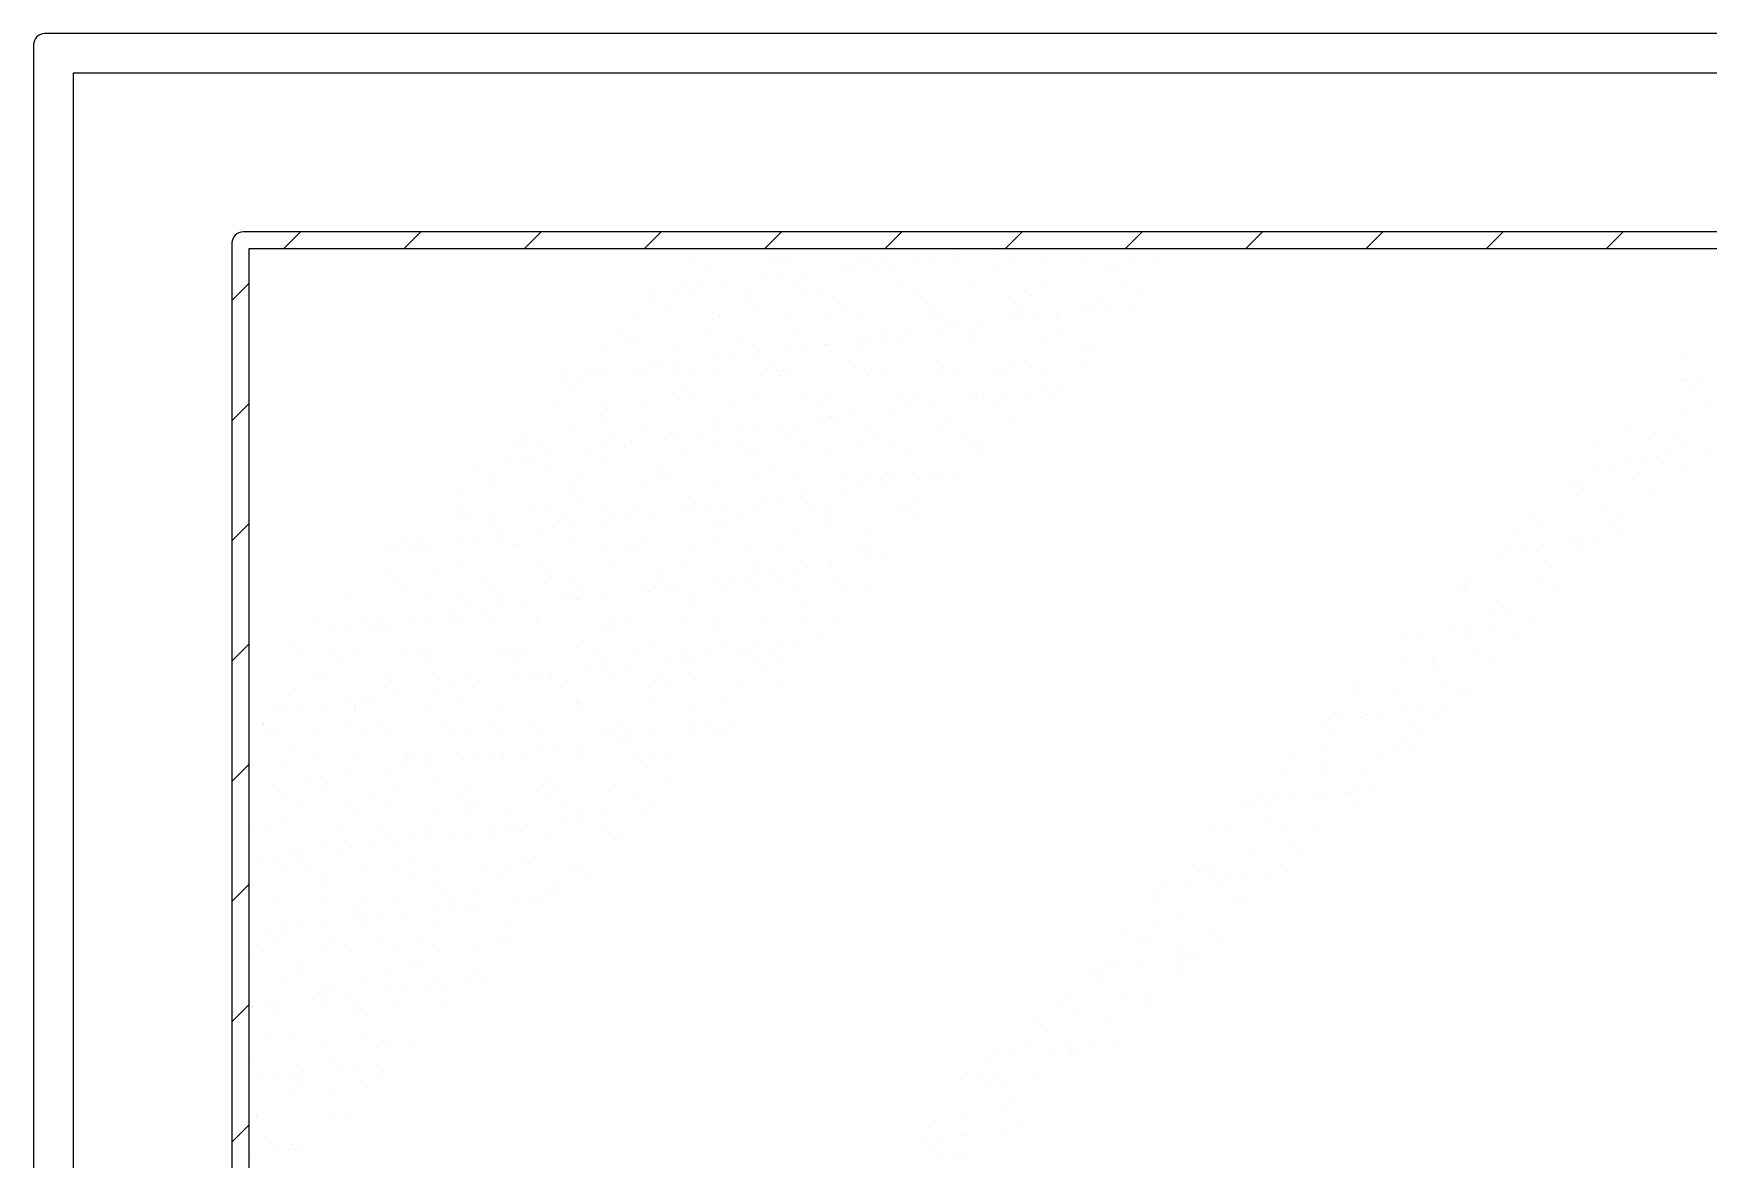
# Model space of a CAD drawing. Header units: inches. Extents: x 11.8 to 54.3, y 10.8 to 35.6.
# Drawn here: x 36.7062 to 37.0017, y 29.5936 to 29.7923 of the extents above; entities that cross this region are included whole.
import ezdxf

# ---------------------------------------------------------------- set-up
doc = ezdxf.new("R2010")
doc.units = ezdxf.units.IN
doc.header["$MEASUREMENT"] = 0
doc.layers.add('02', color=2, linetype='Continuous')

msp = doc.modelspace()

# ---------------------------------------------------------------- linework, layer by layer
at = {"layer": '02'}
for p, q in [((36.70618, 29.79034), (36.70618, 29.12034)), ((37.54018, 29.79234), (36.70818, 29.79234)), ((36.71318, 29.78534), (36.71318, 29.12534)), ((37.53518, 29.78534), (36.71318, 29.78534)), ((36.74118, 29.75534), (36.74118, 29.15534)), ((37.50518, 29.75734), (36.74318, 29.75734)), ((36.75029, 29.75434), (36.75329, 29.75734)), ((36.77151, 29.75434), (36.77451, 29.75734)), ((36.79272, 29.75434), (36.79572, 29.75734)), ((36.81393, 29.75434), (36.81693, 29.75734)), ((36.83515, 29.75434), (36.83815, 29.75734)), ((36.85636, 29.75434), (36.85936, 29.75734)), ((36.87757, 29.75434), (36.88057, 29.75734)), ((36.89879, 29.75434), (36.90179, 29.75734)), ((36.92, 29.75434), (36.923, 29.75734)), ((36.94121, 29.75434), (36.94421, 29.75734)), ((36.96243, 29.75434), (36.96543, 29.75734)), ((36.98364, 29.75434), (36.98664, 29.75734)), ((36.74418, 29.75434), (36.74418, 29.20334)), ((37.50418, 29.75434), (36.74418, 29.75434)), ((36.82165, 29.75214), (36.82165, 29.75214)), ((36.8256, 29.75161), (36.8256, 29.75161)), ((36.83609, 29.75206), (36.83609, 29.75206)), ((36.83722, 29.75216), (36.83722, 29.75216)), ((36.83911, 29.7521), (36.83911, 29.7521)), ((36.85219, 29.75226), (36.85219, 29.75226)), ((36.85279, 29.75219), (36.85279, 29.75219)), ((36.8561, 29.75188), (36.8561, 29.75188)), ((36.86204, 29.75241), (36.86204, 29.75241)), ((36.86464, 29.75276), (36.86464, 29.75276)), ((36.86498, 29.7522), (36.86498, 29.7522)), ((36.86836, 29.75222), (36.86836, 29.75222)), ((36.86871, 29.75329), (36.86871, 29.75329)), ((36.8755, 29.75419), (36.8755, 29.75419)), ((36.87849, 29.75269), (36.87849, 29.75269)), ((36.88393, 29.75225), (36.88393, 29.75225)), ((36.89158, 29.75286), (36.89158, 29.75286)), ((36.8995, 29.75228), (36.8995, 29.75228)), ((36.90437, 29.75279), (36.90437, 29.75279)), ((36.83512, 29.74887), (36.83512, 29.74887)), ((36.83773, 29.74921), (36.83773, 29.74921)), ((36.84179, 29.74975), (36.84179, 29.74975)), ((36.84858, 29.75064), (36.84858, 29.75064)), ((36.85119, 29.75099), (36.85119, 29.75099)), ((36.85525, 29.75152), (36.85525, 29.75152)), ((36.85702, 29.75104), (36.85702, 29.75104)), ((36.8764, 29.75144), (36.8764, 29.75144)), ((36.89641, 29.75127), (36.89641, 29.75127)), ((36.89733, 29.75043), (36.89733, 29.75043)), ((36.74118, 29.74522), (36.74418, 29.74822)), ((36.81487, 29.7462), (36.81487, 29.7462)), ((36.81599, 29.74579), (36.81599, 29.74579)), ((36.81957, 29.74698), (36.81957, 29.74698)), ((36.82106, 29.74767), (36.82106, 29.74767)), ((36.82167, 29.7471), (36.82167, 29.7471)), ((36.82427, 29.74744), (36.82427, 29.74744)), ((36.82833, 29.74798), (36.82833, 29.74798)), ((36.83156, 29.74582), (36.83156, 29.74582)), ((36.83266, 29.74715), (36.83266, 29.74715)), ((36.84107, 29.7475), (36.84107, 29.7475)), ((36.84199, 29.74665), (36.84199, 29.74665)), ((36.84545, 29.74709), (36.84545, 29.74709)), ((36.84713, 29.74585), (36.84713, 29.74585)), ((36.85895, 29.74758), (36.85895, 29.74758)), ((36.86137, 29.74705), (36.86137, 29.74705)), ((36.8627, 29.74588), (36.8627, 29.74588)), ((36.87204, 29.74774), (36.87204, 29.74774)), ((36.87827, 29.74591), (36.87827, 29.74591)), ((36.88138, 29.74688), (36.88138, 29.74688)), ((36.8823, 29.74604), (36.8823, 29.74604)), ((36.88483, 29.74768), (36.88483, 29.74768)), ((36.89384, 29.74594), (36.89384, 29.74594)), ((36.89834, 29.74817), (36.89834, 29.74817)), ((36.90168, 29.74644), (36.90168, 29.74644)), ((36.81809, 29.74445), (36.81809, 29.74445)), ((36.82604, 29.74311), (36.82604, 29.74311)), ((36.83367, 29.74448), (36.83367, 29.74448)), ((36.84634, 29.74267), (36.84634, 29.74267)), ((36.84924, 29.74451), (36.84924, 29.74451)), ((36.86481, 29.74454), (36.86481, 29.74454)), ((36.8788, 29.74306), (36.8788, 29.74306)), ((36.88038, 29.74456), (36.88038, 29.74456)), ((36.88678, 29.74273), (36.88678, 29.74273)), ((36.89189, 29.74322), (36.89189, 29.74322)), ((36.89357, 29.74362), (36.89357, 29.74362)), ((36.89595, 29.74459), (36.89595, 29.74459)), ((36.89617, 29.74396), (36.89617, 29.74396)), ((36.90024, 29.7445), (36.90024, 29.7445)), ((36.81313, 29.74204), (36.81313, 29.74204)), ((36.82592, 29.74198), (36.82592, 29.74198)), ((36.82696, 29.74226), (36.82696, 29.74226)), ((36.83942, 29.74246), (36.83942, 29.74246)), ((36.85251, 29.74263), (36.85251, 29.74263)), ((36.8653, 29.74257), (36.8653, 29.74257)), ((36.86635, 29.74249), (36.86635, 29.74249)), ((36.86665, 29.74008), (36.86665, 29.74008)), ((36.86727, 29.74165), (36.86727, 29.74165)), ((36.86925, 29.74042), (36.86925, 29.74042)), ((36.87332, 29.74095), (36.87332, 29.74095)), ((36.88011, 29.74185), (36.88011, 29.74185)), ((36.88271, 29.74219), (36.88271, 29.74219)), ((36.88665, 29.74205), (36.88665, 29.74205)), ((36.88797, 29.73973), (36.88797, 29.73973)), ((36.80638, 29.73686), (36.80638, 29.73686)), ((36.81011, 29.73959), (36.81011, 29.73959)), ((36.81101, 29.73872), (36.81101, 29.73872)), ((36.81193, 29.73787), (36.81193, 29.73787)), ((36.81989, 29.73735), (36.81989, 29.73735)), ((36.82569, 29.73961), (36.82569, 29.73961)), ((36.83131, 29.73828), (36.83131, 29.73828)), ((36.83297, 29.73752), (36.83297, 29.73752)), ((36.84126, 29.73964), (36.84126, 29.73964)), ((36.84234, 29.73687), (36.84234, 29.73687)), ((36.84576, 29.73746), (36.84576, 29.73746)), ((36.8464, 29.73741), (36.8464, 29.73741)), ((36.85131, 29.73811), (36.85131, 29.73811)), ((36.85224, 29.73726), (36.85224, 29.73726)), ((36.85319, 29.7383), (36.85319, 29.7383)), ((36.8558, 29.73865), (36.8558, 29.73865)), ((36.85683, 29.73967), (36.85683, 29.73967)), ((36.85927, 29.73794), (36.85927, 29.73794)), ((36.85986, 29.73918), (36.85986, 29.73918)), ((36.87162, 29.73766), (36.87162, 29.73766)), ((36.87236, 29.73811), (36.87236, 29.73811)), ((36.8724, 29.7397), (36.8724, 29.7397)), ((36.88515, 29.73805), (36.88515, 29.73805)), ((36.89162, 29.73749), (36.89162, 29.73749)), ((36.81628, 29.73389), (36.81628, 29.73389)), ((36.81948, 29.73387), (36.81948, 29.73387)), ((36.82628, 29.73476), (36.82628, 29.73476)), ((36.82888, 29.7351), (36.82888, 29.7351)), ((36.83294, 29.73564), (36.83294, 29.73564)), ((36.83973, 29.73653), (36.83973, 29.73653)), ((36.89255, 29.73665), (36.89255, 29.73665)), ((36.99727, 29.7352), (36.99727, 29.7352)), ((36.79936, 29.73122), (36.79936, 29.73122)), ((36.80035, 29.73224), (36.80035, 29.73224)), ((36.80196, 29.73156), (36.80196, 29.73156)), ((36.80445, 29.73324), (36.80445, 29.73324)), ((36.80603, 29.73209), (36.80603, 29.73209)), ((36.80656, 29.7319), (36.80656, 29.7319)), ((36.81282, 29.73299), (36.81282, 29.73299)), ((36.81344, 29.7324), (36.81344, 29.7324)), ((36.81542, 29.73333), (36.81542, 29.73333)), ((36.82002, 29.73327), (36.82002, 29.73327)), ((36.82213, 29.73193), (36.82213, 29.73193)), ((36.82623, 29.73234), (36.82623, 29.73234)), ((36.8356, 29.7333), (36.8356, 29.7333)), ((36.83628, 29.73372), (36.83628, 29.73372)), ((36.83721, 29.73287), (36.83721, 29.73287)), ((36.8377, 29.73196), (36.8377, 29.73196)), ((36.83974, 29.73283), (36.83974, 29.73283)), ((36.85117, 29.73333), (36.85117, 29.73333)), ((36.85282, 29.733), (36.85282, 29.733)), ((36.85327, 29.73199), (36.85327, 29.73199)), ((36.85659, 29.73327), (36.85659, 29.73327)), ((36.86561, 29.73293), (36.86561, 29.73293)), ((36.86674, 29.73336), (36.86674, 29.73336)), ((36.86884, 29.73201), (36.86884, 29.73201)), ((36.87659, 29.7331), (36.87659, 29.7331)), ((36.87752, 29.73226), (36.87752, 29.73226)), ((36.87912, 29.73342), (36.87912, 29.73342)), ((36.88231, 29.73339), (36.88231, 29.73339)), ((36.88442, 29.73204), (36.88442, 29.73204)), ((36.89221, 29.73359), (36.89221, 29.73359)), ((36.997, 29.73134), (36.997, 29.73134)), ((36.99752, 29.73126), (36.99752, 29.73126)), ((36.9996, 29.73169), (36.9996, 29.73169)), ((36.80125, 29.7295), (36.80125, 29.7295)), ((36.82125, 29.72933), (36.82125, 29.72933)), ((36.82218, 29.72848), (36.82218, 29.72848)), ((36.83329, 29.72788), (36.83329, 29.72788)), ((36.84156, 29.72889), (36.84156, 29.72889)), ((36.85958, 29.72831), (36.85958, 29.72831)), ((36.86156, 29.72871), (36.86156, 29.72871)), ((36.87267, 29.72847), (36.87267, 29.72847)), ((36.87386, 29.72808), (36.87386, 29.72808)), ((36.87793, 29.72861), (36.87793, 29.72861)), ((36.88187, 29.72827), (36.88187, 29.72827)), ((36.88472, 29.72951), (36.88472, 29.72951)), ((36.88546, 29.72841), (36.88546, 29.72841)), ((36.88732, 29.72985), (36.88732, 29.72985)), ((36.99844, 29.73042), (36.99844, 29.73042)), ((36.74118, 29.72401), (36.74418, 29.72701)), ((36.79858, 29.72704), (36.79858, 29.72704)), ((36.80622, 29.72494), (36.80622, 29.72494)), ((36.8067, 29.72723), (36.8067, 29.72723)), ((36.81415, 29.72707), (36.81415, 29.72707)), ((36.8202, 29.72772), (36.8202, 29.72772)), ((36.82972, 29.72709), (36.82972, 29.72709)), ((36.84529, 29.72712), (36.84529, 29.72712)), ((36.84608, 29.72782), (36.84608, 29.72782)), ((36.85101, 29.72507), (36.85101, 29.72507)), ((36.8578, 29.72596), (36.8578, 29.72596)), ((36.86041, 29.72631), (36.86041, 29.72631)), ((36.86086, 29.72715), (36.86086, 29.72715)), ((36.86248, 29.72787), (36.86248, 29.72787)), ((36.86447, 29.72684), (36.86447, 29.72684)), ((36.87126, 29.72774), (36.87126, 29.72774)), ((36.87644, 29.72718), (36.87644, 29.72718)), ((36.99758, 29.72556), (36.99758, 29.72556)), ((37.001, 29.72741), (37.001, 29.72741)), ((36.80067, 29.7226), (36.80067, 29.7226)), ((36.80714, 29.7241), (36.80714, 29.7241)), ((36.81376, 29.72277), (36.81376, 29.72277)), ((36.82653, 29.7245), (36.82653, 29.7245)), ((36.82655, 29.72271), (36.82655, 29.72271)), ((36.83089, 29.72242), (36.83089, 29.72242)), ((36.83349, 29.72276), (36.83349, 29.72276)), ((36.83755, 29.7233), (36.83755, 29.7233)), ((36.84005, 29.72319), (36.84005, 29.72319)), ((36.84434, 29.72419), (36.84434, 29.72419)), ((36.84653, 29.72433), (36.84653, 29.72433)), ((36.84695, 29.72454), (36.84695, 29.72454)), ((36.84745, 29.72348), (36.84745, 29.72348)), ((36.85314, 29.72336), (36.85314, 29.72336)), ((36.86593, 29.7233), (36.86593, 29.7233)), ((36.86683, 29.72388), (36.86683, 29.72388)), ((36.87943, 29.72379), (36.87943, 29.72379)), ((36.98776, 29.72204), (36.98776, 29.72204)), ((36.79119, 29.72055), (36.79119, 29.72055)), ((36.79211, 29.71971), (36.79211, 29.71971)), ((36.79292, 29.7207), (36.79292, 29.7207)), ((36.79503, 29.71935), (36.79503, 29.71935)), ((36.80657, 29.71922), (36.80657, 29.71922)), ((36.80849, 29.72072), (36.80849, 29.72072)), ((36.8106, 29.71938), (36.8106, 29.71938)), ((36.81064, 29.71975), (36.81064, 29.71975)), ((36.81149, 29.72011), (36.81149, 29.72011)), ((36.81743, 29.72065), (36.81743, 29.72065)), ((36.82003, 29.72099), (36.82003, 29.72099)), ((36.82406, 29.72075), (36.82406, 29.72075)), ((36.82409, 29.72153), (36.82409, 29.72153)), ((36.82617, 29.71941), (36.82617, 29.71941)), ((36.8315, 29.71994), (36.8315, 29.71994)), ((36.83242, 29.71909), (36.83242, 29.71909)), ((36.83963, 29.72078), (36.83963, 29.72078)), ((36.84174, 29.71944), (36.84174, 29.71944)), ((36.8518, 29.7195), (36.8518, 29.7195)), ((36.8552, 29.72081), (36.8552, 29.72081)), ((36.85731, 29.71947), (36.85731, 29.71947)), ((36.87077, 29.72084), (36.87077, 29.72084)), ((36.87181, 29.71932), (36.87181, 29.71932)), ((36.87288, 29.71949), (36.87288, 29.71949)), ((36.98188, 29.71969), (36.98188, 29.71969)), ((36.99114, 29.72062), (36.99114, 29.72062)), ((36.99534, 29.72106), (36.99534, 29.72106)), ((36.99745, 29.71972), (36.99745, 29.71972)), ((36.78372, 29.71621), (36.78372, 29.71621)), ((36.79051, 29.71711), (36.79051, 29.71711)), ((36.79311, 29.71745), (36.79311, 29.71745)), ((36.79422, 29.71766), (36.79422, 29.71766)), ((36.79718, 29.71798), (36.79718, 29.71798)), ((36.80397, 29.71888), (36.80397, 29.71888)), ((36.80701, 29.7176), (36.80701, 29.7176)), ((36.82052, 29.71808), (36.82052, 29.71808)), ((36.8336, 29.71825), (36.8336, 29.71825)), ((36.84639, 29.71819), (36.84639, 29.71819)), ((36.8599, 29.71867), (36.8599, 29.71867)), ((36.87273, 29.71848), (36.87273, 29.71848)), ((36.87299, 29.71884), (36.87299, 29.71884)), ((36.98136, 29.71634), (36.98136, 29.71634)), ((36.98815, 29.71723), (36.98815, 29.71723)), ((36.99076, 29.71758), (36.99076, 29.71758)), ((36.99274, 29.71748), (36.99274, 29.71748)), ((36.99366, 29.71664), (36.99366, 29.71664)), ((36.99482, 29.71811), (36.99482, 29.71811)), ((37.00161, 29.71901), (37.00161, 29.71901)), ((36.78705, 29.71449), (36.78705, 29.71449)), ((36.79646, 29.71572), (36.79646, 29.71572)), ((36.80262, 29.71452), (36.80262, 29.71452)), ((36.81407, 29.71314), (36.81407, 29.71314)), ((36.81647, 29.71555), (36.81647, 29.71555)), ((36.81739, 29.71471), (36.81739, 29.71471)), ((36.81819, 29.71455), (36.81819, 29.71455)), ((36.83376, 29.71457), (36.83376, 29.71457)), ((36.83677, 29.71511), (36.83677, 29.71511)), ((36.84037, 29.71356), (36.84037, 29.71356)), ((36.84933, 29.7146), (36.84933, 29.7146)), ((36.85345, 29.71373), (36.85345, 29.71373)), ((36.85678, 29.71494), (36.85678, 29.71494)), ((36.8577, 29.71409), (36.8577, 29.71409)), ((36.86241, 29.71363), (36.86241, 29.71363)), ((36.8649, 29.71463), (36.8649, 29.71463)), ((36.86502, 29.71397), (36.86502, 29.71397)), ((36.86624, 29.71367), (36.86624, 29.71367)), ((36.86908, 29.7145), (36.86908, 29.7145)), ((36.98439, 29.71544), (36.98439, 29.71544)), ((36.98947, 29.71486), (36.98947, 29.71486)), ((36.9979, 29.71593), (36.9979, 29.71593)), ((36.78143, 29.71133), (36.78143, 29.71133)), ((36.78748, 29.71248), (36.78748, 29.71248)), ((36.80098, 29.71297), (36.80098, 29.71297)), ((36.80144, 29.71116), (36.80144, 29.71116)), ((36.80236, 29.71032), (36.80236, 29.71032)), ((36.82174, 29.71072), (36.82174, 29.71072)), ((36.82686, 29.71307), (36.82686, 29.71307)), ((36.8381, 29.71042), (36.8381, 29.71042)), ((36.84175, 29.71055), (36.84175, 29.71055)), ((36.84216, 29.71096), (36.84216, 29.71096)), ((36.84895, 29.71185), (36.84895, 29.71185)), ((36.85156, 29.7122), (36.85156, 29.7122)), ((36.85562, 29.71273), (36.85562, 29.71273)), ((36.97771, 29.71309), (36.97771, 29.71309)), ((36.97836, 29.71082), (36.97836, 29.71082)), ((36.97863, 29.71225), (36.97863, 29.71225)), ((36.99145, 29.71098), (36.99145, 29.71098)), ((36.78139, 29.70815), (36.78139, 29.70815)), ((36.78145, 29.70786), (36.78145, 29.70786)), ((36.79454, 29.70802), (36.79454, 29.70802)), ((36.79696, 29.70818), (36.79696, 29.70818)), ((36.80733, 29.70796), (36.80733, 29.70796)), ((36.81253, 29.7082), (36.81253, 29.7082)), ((36.81525, 29.70742), (36.81525, 29.70742)), ((36.82083, 29.70845), (36.82083, 29.70845)), ((36.82204, 29.70831), (36.82204, 29.70831)), ((36.82464, 29.70865), (36.82464, 29.70865)), ((36.8281, 29.70823), (36.8281, 29.70823)), ((36.8287, 29.70919), (36.8287, 29.70919)), ((36.83392, 29.70861), (36.83392, 29.70861)), ((36.8355, 29.71008), (36.8355, 29.71008)), ((36.84267, 29.7097), (36.84267, 29.7097)), ((36.84367, 29.70826), (36.84367, 29.70826)), ((36.84671, 29.70855), (36.84671, 29.70855)), ((36.85924, 29.70829), (36.85924, 29.70829)), ((36.86021, 29.70904), (36.86021, 29.70904)), ((36.86205, 29.71011), (36.86205, 29.71011)), ((36.98298, 29.70826), (36.98298, 29.70826)), ((36.98381, 29.70851), (36.98381, 29.70851)), ((36.74118, 29.70279), (36.74418, 29.70579)), ((36.7835, 29.7068), (36.7835, 29.7068)), ((36.78641, 29.70677), (36.78641, 29.70677)), ((36.78733, 29.70593), (36.78733, 29.70593)), ((36.79512, 29.70477), (36.79512, 29.70477)), ((36.79772, 29.70511), (36.79772, 29.70511)), ((36.79907, 29.70683), (36.79907, 29.70683)), ((36.80179, 29.70564), (36.80179, 29.70564)), ((36.80671, 29.70633), (36.80671, 29.70633)), ((36.80858, 29.70654), (36.80858, 29.70654)), ((36.81118, 29.70688), (36.81118, 29.70688)), ((36.81464, 29.70686), (36.81464, 29.70686)), ((36.82672, 29.70616), (36.82672, 29.70616)), ((36.82764, 29.70531), (36.82764, 29.70531)), ((36.83021, 29.70689), (36.83021, 29.70689)), ((36.84578, 29.70692), (36.84578, 29.70692)), ((36.84702, 29.70572), (36.84702, 29.70572)), ((36.86135, 29.70695), (36.86135, 29.70695)), ((36.97035, 29.70714), (36.97035, 29.70714)), ((36.97192, 29.70587), (36.97192, 29.70587)), ((36.98471, 29.70581), (36.98471, 29.70581)), ((36.98592, 29.70717), (36.98592, 29.70717)), ((36.7708, 29.70157), (36.7708, 29.70157)), ((36.77138, 29.70238), (36.77138, 29.70238)), ((36.7723, 29.70154), (36.7723, 29.70154)), ((36.77487, 29.7021), (36.77487, 29.7021)), ((36.775, 29.70291), (36.775, 29.70291)), ((36.77552, 29.70194), (36.77552, 29.70194)), ((36.78166, 29.70299), (36.78166, 29.70299)), ((36.78426, 29.70334), (36.78426, 29.70334)), ((36.78779, 29.70285), (36.78779, 29.70285)), ((36.78833, 29.70387), (36.78833, 29.70387)), ((36.79109, 29.70197), (36.79109, 29.70197)), ((36.79168, 29.70194), (36.79168, 29.70194)), ((36.8013, 29.70333), (36.8013, 29.70333)), ((36.80666, 29.702), (36.80666, 29.702)), ((36.81169, 29.70177), (36.81169, 29.70177)), ((36.81439, 29.7035), (36.81439, 29.7035)), ((36.82223, 29.70202), (36.82223, 29.70202)), ((36.82718, 29.70344), (36.82718, 29.70344)), ((36.83199, 29.70133), (36.83199, 29.70133)), ((36.8378, 29.70205), (36.8378, 29.70205)), ((36.84068, 29.70393), (36.84068, 29.70393)), ((36.85337, 29.70208), (36.85337, 29.70208)), ((36.85377, 29.70409), (36.85377, 29.70409)), ((36.96585, 29.70135), (36.96585, 29.70135)), ((36.96795, 29.70387), (36.96795, 29.70387)), ((36.96845, 29.70169), (36.96845, 29.70169)), ((36.97251, 29.70223), (36.97251, 29.70223)), ((36.97794, 29.70231), (36.97794, 29.70231)), ((36.9793, 29.70312), (36.9793, 29.70312)), ((36.98191, 29.70347), (36.98191, 29.70347)), ((36.98597, 29.704), (36.98597, 29.704)), ((36.7682, 29.70122), (36.7682, 29.70122)), ((36.79485, 29.69839), (36.79485, 29.69839)), ((36.81261, 29.70093), (36.81261, 29.70093)), ((36.82115, 29.69881), (36.82115, 29.69881)), ((36.83423, 29.69898), (36.83423, 29.69898)), ((36.84677, 29.69862), (36.84677, 29.69862)), ((36.84702, 29.69892), (36.84702, 29.69892)), ((36.852, 29.70116), (36.852, 29.70116)), ((36.85292, 29.70031), (36.85292, 29.70031)), ((36.85356, 29.69952), (36.85356, 29.69952)), ((36.85617, 29.69986), (36.85617, 29.69986)), ((36.96517, 29.7007), (36.96517, 29.7007)), ((36.97293, 29.69931), (36.97293, 29.69931)), ((36.97385, 29.69847), (36.97385, 29.69847)), ((36.97868, 29.70118), (36.97868, 29.70118)), ((36.76826, 29.69773), (36.76826, 29.69773)), ((36.76986, 29.6956), (36.76986, 29.6956)), ((36.77665, 29.69755), (36.77665, 29.69755)), ((36.78176, 29.69822), (36.78176, 29.69822)), ((36.78543, 29.69563), (36.78543, 29.69563)), ((36.79666, 29.69738), (36.79666, 29.69738)), ((36.79758, 29.69654), (36.79758, 29.69654)), ((36.801, 29.69565), (36.801, 29.69565)), ((36.80764, 29.69833), (36.80764, 29.69833)), ((36.81657, 29.69568), (36.81657, 29.69568)), ((36.81696, 29.69694), (36.81696, 29.69694)), ((36.82665, 29.69597), (36.82665, 29.69597)), ((36.82925, 29.69631), (36.82925, 29.69631)), ((36.83214, 29.69571), (36.83214, 29.69571)), ((36.83331, 29.69685), (36.83331, 29.69685)), ((36.83697, 29.69677), (36.83697, 29.69677)), ((36.83789, 29.69592), (36.83789, 29.69592)), ((36.84011, 29.69774), (36.84011, 29.69774)), ((36.84271, 29.69809), (36.84271, 29.69809)), ((36.84771, 29.69574), (36.84771, 29.69574)), ((36.95914, 29.69607), (36.95914, 29.69607)), ((36.97223, 29.69624), (36.97223, 29.69624)), ((36.97228, 29.69597), (36.97228, 29.69597)), ((36.76162, 29.69317), (36.76162, 29.69317)), ((36.76223, 29.69311), (36.76223, 29.69311)), ((36.77196, 29.69426), (36.77196, 29.69426)), ((36.77532, 29.69328), (36.77532, 29.69328)), ((36.78163, 29.69299), (36.78163, 29.69299)), ((36.78754, 29.69428), (36.78754, 29.69428)), ((36.78811, 29.69321), (36.78811, 29.69321)), ((36.79973, 29.69243), (36.79973, 29.69243)), ((36.80161, 29.6937), (36.80161, 29.6937)), ((36.80193, 29.69255), (36.80193, 29.69255)), ((36.80233, 29.69277), (36.80233, 29.69277)), ((36.80311, 29.69431), (36.80311, 29.69431)), ((36.8064, 29.69331), (36.8064, 29.69331)), ((36.81319, 29.6942), (36.81319, 29.6942)), ((36.8147, 29.69387), (36.8147, 29.69387)), ((36.81579, 29.69454), (36.81579, 29.69454)), ((36.81868, 29.69434), (36.81868, 29.69434)), ((36.81986, 29.69508), (36.81986, 29.69508)), ((36.82749, 29.69381), (36.82749, 29.69381)), ((36.83425, 29.69437), (36.83425, 29.69437)), ((36.841, 29.69429), (36.841, 29.69429)), ((36.84982, 29.6944), (36.84982, 29.6944)), ((36.85408, 29.69446), (36.85408, 29.69446)), ((36.9579, 29.69493), (36.9579, 29.69493)), ((36.95881, 29.69459), (36.95881, 29.69459)), ((36.95882, 29.69408), (36.95882, 29.69408)), ((36.97438, 29.69462), (36.97438, 29.69462)), ((36.77948, 29.68976), (36.77948, 29.68976)), ((36.78255, 29.69215), (36.78255, 29.69215)), ((36.78627, 29.69066), (36.78627, 29.69066)), ((36.78887, 29.691), (36.78887, 29.691)), ((36.79294, 29.69153), (36.79294, 29.69153)), ((36.8107, 29.68948), (36.8107, 29.68948)), ((36.82194, 29.69238), (36.82194, 29.69238)), ((36.82286, 29.69154), (36.82286, 29.69154)), ((36.82627, 29.6895), (36.82627, 29.6895)), ((36.84184, 29.68953), (36.84184, 29.68953)), ((36.84224, 29.69194), (36.84224, 29.69194)), ((36.96317, 29.6901), (36.96317, 29.6901)), ((36.96549, 29.69106), (36.96549, 29.69106)), ((36.9664, 29.68976), (36.9664, 29.68976)), ((36.75578, 29.68816), (36.75578, 29.68816)), ((36.75935, 29.68711), (36.75935, 29.68711)), ((36.76195, 29.68745), (36.76195, 29.68745)), ((36.76398, 29.68939), (36.76398, 29.68939)), ((36.76602, 29.68799), (36.76602, 29.68799)), ((36.7666, 29.68861), (36.7666, 29.68861)), ((36.76752, 29.68776), (36.76752, 29.68776)), ((36.76857, 29.6881), (36.76857, 29.6881)), ((36.77281, 29.68888), (36.77281, 29.68888)), ((36.77541, 29.68923), (36.77541, 29.68923)), ((36.77955, 29.68942), (36.77955, 29.68942)), ((36.78208, 29.68859), (36.78208, 29.68859)), ((36.7869, 29.68816), (36.7869, 29.68816)), ((36.79513, 29.68945), (36.79513, 29.68945)), ((36.79517, 29.68875), (36.79517, 29.68875)), ((36.80691, 29.68799), (36.80691, 29.68799)), ((36.80783, 29.68715), (36.80783, 29.68715)), ((36.80796, 29.68869), (36.80796, 29.68869)), ((36.82146, 29.68918), (36.82146, 29.68918)), ((36.82721, 29.68755), (36.82721, 29.68755)), ((36.83455, 29.68935), (36.83455, 29.68935)), ((36.84734, 29.68928), (36.84734, 29.68928)), ((36.957, 29.68724), (36.957, 29.68724)), ((36.9596, 29.68758), (36.9596, 29.68758)), ((36.96366, 29.68812), (36.96366, 29.68812)), ((36.97046, 29.68901), (36.97046, 29.68901)), ((36.74118, 29.68158), (36.74418, 29.68458)), ((36.75157, 29.68422), (36.75157, 29.68422)), ((36.77187, 29.68377), (36.77187, 29.68377)), ((36.77563, 29.68364), (36.77563, 29.68364)), ((36.78842, 29.68358), (36.78842, 29.68358)), ((36.79188, 29.6836), (36.79188, 29.6836)), ((36.80193, 29.68407), (36.80193, 29.68407)), ((36.81502, 29.68423), (36.81502, 29.68423)), ((36.82781, 29.68417), (36.82781, 29.68417)), ((36.83126, 29.68363), (36.83126, 29.68363)), ((36.83386, 29.68398), (36.83386, 29.68398)), ((36.83792, 29.68451), (36.83792, 29.68451)), ((36.84131, 29.68466), (36.84131, 29.68466)), ((36.84472, 29.6854), (36.84472, 29.6854)), ((36.94814, 29.68571), (36.94814, 29.68571)), ((36.9502, 29.68635), (36.9502, 29.68635)), ((36.95946, 29.68643), (36.95946, 29.68643)), ((36.96814, 29.68554), (36.96814, 29.68554)), ((36.75249, 29.68337), (36.75249, 29.68337)), ((36.75832, 29.68305), (36.75832, 29.68305)), ((36.76043, 29.68171), (36.76043, 29.68171)), ((36.76254, 29.68347), (36.76254, 29.68347)), ((36.77389, 29.68308), (36.77389, 29.68308)), ((36.776, 29.68173), (36.776, 29.68173)), ((36.78946, 29.68311), (36.78946, 29.68311)), ((36.79157, 29.68176), (36.79157, 29.68176)), ((36.7928, 29.68276), (36.7928, 29.68276)), ((36.80504, 29.68313), (36.80504, 29.68313)), ((36.80714, 29.68179), (36.80714, 29.68179)), ((36.81101, 29.68097), (36.81101, 29.68097)), ((36.81218, 29.68316), (36.81218, 29.68316)), ((36.8178, 29.68186), (36.8178, 29.68186)), ((36.8204, 29.6822), (36.8204, 29.6822)), ((36.82061, 29.68316), (36.82061, 29.68316)), ((36.82271, 29.68182), (36.82271, 29.68182)), ((36.82447, 29.68274), (36.82447, 29.68274)), ((36.83218, 29.68299), (36.83218, 29.68299)), ((36.83311, 29.68214), (36.83311, 29.68214)), ((36.83618, 29.68319), (36.83618, 29.68319)), ((36.83829, 29.68185), (36.83829, 29.68185)), ((36.94728, 29.68205), (36.94728, 29.68205)), ((36.95301, 29.68149), (36.95301, 29.68149)), ((36.95311, 29.68115), (36.95311, 29.68115)), ((36.96074, 29.68342), (36.96074, 29.68342)), ((36.96285, 29.68207), (36.96285, 29.68207)), ((36.7561, 29.67853), (36.7561, 29.67853)), ((36.75684, 29.67939), (36.75684, 29.67939)), ((36.76889, 29.67847), (36.76889, 29.67847)), ((36.77684, 29.67921), (36.77684, 29.67921)), ((36.77777, 29.67837), (36.77777, 29.67837)), ((36.78239, 29.67895), (36.78239, 29.67895)), ((36.79088, 29.67832), (36.79088, 29.67832)), ((36.79348, 29.67866), (36.79348, 29.67866)), ((36.79548, 29.67912), (36.79548, 29.67912)), ((36.79715, 29.67877), (36.79715, 29.67877)), ((36.79755, 29.67919), (36.79755, 29.67919)), ((36.80434, 29.68009), (36.80434, 29.68009)), ((36.80694, 29.68043), (36.80694, 29.68043)), ((36.80827, 29.67906), (36.80827, 29.67906)), ((36.81715, 29.6786), (36.81715, 29.6786)), ((36.81808, 29.67776), (36.81808, 29.67776)), ((36.82178, 29.67955), (36.82178, 29.67955)), ((36.83486, 29.67971), (36.83486, 29.67971)), ((36.83746, 29.67816), (36.83746, 29.67816)), ((36.95403, 29.6803), (36.95403, 29.6803)), ((36.75245, 29.67684), (36.75245, 29.67684)), ((36.76181, 29.67483), (36.76181, 29.67483)), ((36.76396, 29.67477), (36.76396, 29.67477)), ((36.76656, 29.67512), (36.76656, 29.67512)), ((36.76802, 29.67687), (36.76802, 29.67687)), ((36.77063, 29.67565), (36.77063, 29.67565)), ((36.77742, 29.67655), (36.77742, 29.67655)), ((36.78002, 29.67689), (36.78002, 29.67689)), ((36.78359, 29.6769), (36.78359, 29.6769)), ((36.78409, 29.67742), (36.78409, 29.67742)), ((36.79916, 29.67693), (36.79916, 29.67693)), ((36.81473, 29.67696), (36.81473, 29.67696)), ((36.83031, 29.67698), (36.83031, 29.67698)), ((36.939, 29.67591), (36.939, 29.67591)), ((36.9393, 29.67718), (36.9393, 29.67718)), ((36.94627, 29.67631), (36.94627, 29.67631)), ((36.95487, 29.67721), (36.95487, 29.67721)), ((36.95838, 29.67632), (36.95838, 29.67632)), ((36.95977, 29.6768), (36.95977, 29.6768)), ((36.74936, 29.67335), (36.74936, 29.67335)), ((36.7505, 29.673), (36.7505, 29.673)), ((36.75311, 29.67334), (36.75311, 29.67334)), ((36.75717, 29.67388), (36.75717, 29.67388)), ((36.76274, 29.67398), (36.76274, 29.67398)), ((36.76286, 29.67384), (36.76286, 29.67384)), ((36.77595, 29.67401), (36.77595, 29.67401)), ((36.78212, 29.67438), (36.78212, 29.67438)), ((36.78874, 29.67395), (36.78874, 29.67395)), ((36.80212, 29.67421), (36.80212, 29.67421)), ((36.80224, 29.67443), (36.80224, 29.67443)), ((36.80305, 29.67337), (36.80305, 29.67337)), ((36.81533, 29.6746), (36.81533, 29.6746)), ((36.82243, 29.67377), (36.82243, 29.67377)), ((36.82812, 29.67454), (36.82812, 29.67454)), ((36.94136, 29.67224), (36.94136, 29.67224)), ((36.94335, 29.67193), (36.94335, 29.67193)), ((36.94815, 29.67313), (36.94815, 29.67313)), ((36.95075, 29.67347), (36.95075, 29.67347)), ((36.95333, 29.67185), (36.95333, 29.67185)), ((36.95481, 29.67401), (36.95481, 29.67401)), ((36.74678, 29.67044), (36.74678, 29.67044)), ((36.74679, 29.6705), (36.74679, 29.6705)), ((36.74771, 29.66959), (36.74771, 29.66959)), ((36.7489, 29.66916), (36.7489, 29.66916)), ((36.75641, 29.66889), (36.75641, 29.66889)), ((36.76236, 29.67053), (36.76236, 29.67053)), ((36.76447, 29.66919), (36.76447, 29.66919)), ((36.76709, 29.67), (36.76709, 29.67)), ((36.7692, 29.66883), (36.7692, 29.66883)), ((36.77793, 29.67056), (36.77793, 29.67056)), ((36.78004, 29.66921), (36.78004, 29.66921)), ((36.78271, 29.66932), (36.78271, 29.66932)), ((36.78709, 29.66982), (36.78709, 29.66982)), ((36.78801, 29.66898), (36.78801, 29.66898)), ((36.7935, 29.67059), (36.7935, 29.67059)), ((36.79561, 29.66924), (36.79561, 29.66924)), ((36.7958, 29.66949), (36.7958, 29.66949)), ((36.8074, 29.66938), (36.8074, 29.66938)), ((36.80859, 29.66942), (36.80859, 29.66942)), ((36.80907, 29.67061), (36.80907, 29.67061)), ((36.81118, 29.66927), (36.81118, 29.66927)), ((36.82209, 29.66991), (36.82209, 29.66991)), ((36.82241, 29.66952), (36.82241, 29.66952)), ((36.82464, 29.67064), (36.82464, 29.67064)), ((36.82501, 29.66986), (36.82501, 29.66986)), ((36.82675, 29.6693), (36.82675, 29.6693)), ((36.8274, 29.66921), (36.8274, 29.66921)), ((36.82908, 29.6704), (36.82908, 29.6704)), ((36.93364, 29.67084), (36.93364, 29.67084)), ((36.93469, 29.67136), (36.93469, 29.67136)), ((36.93575, 29.6695), (36.93575, 29.6695)), ((36.93729, 29.6717), (36.93729, 29.6717)), ((36.94024, 29.67169), (36.94024, 29.67169)), ((36.94921, 29.67087), (36.94921, 29.67087)), ((36.95132, 29.66953), (36.95132, 29.66953)), ((36.79549, 29.66598), (36.79549, 29.66598)), ((36.79809, 29.66632), (36.79809, 29.66632)), ((36.80216, 29.66686), (36.80216, 29.66686)), ((36.80895, 29.66775), (36.80895, 29.66775)), ((36.81155, 29.66809), (36.81155, 29.66809)), ((36.81562, 29.66863), (36.81562, 29.66863)), ((36.93379, 29.66674), (36.93379, 29.66674)), ((36.94658, 29.66668), (36.94658, 29.66668)), ((36.94833, 29.66737), (36.94833, 29.66737)), ((36.94925, 29.66652), (36.94925, 29.66652)), ((36.74118, 29.66037), (36.74418, 29.66337)), ((36.74967, 29.66372), (36.74967, 29.66372)), ((36.75206, 29.66561), (36.75206, 29.66561)), ((36.75649, 29.66432), (36.75649, 29.66432)), ((36.76317, 29.66421), (36.76317, 29.66421)), ((36.77206, 29.66544), (36.77206, 29.66544)), ((36.77206, 29.66435), (36.77206, 29.66435)), ((36.77298, 29.66459), (36.77298, 29.66459)), ((36.77524, 29.66331), (36.77524, 29.66331)), ((36.77626, 29.66437), (36.77626, 29.66437)), ((36.78203, 29.66421), (36.78203, 29.66421)), ((36.78463, 29.66455), (36.78463, 29.66455)), ((36.78763, 29.66438), (36.78763, 29.66438)), ((36.7887, 29.66508), (36.7887, 29.66508)), ((36.78905, 29.66431), (36.78905, 29.66431)), ((36.79236, 29.66499), (36.79236, 29.66499)), ((36.80256, 29.6648), (36.80256, 29.6648)), ((36.8032, 29.66441), (36.8032, 29.66441)), ((36.81237, 29.66482), (36.81237, 29.66482)), ((36.81329, 29.66398), (36.81329, 29.66398)), ((36.81565, 29.66496), (36.81565, 29.66496)), ((36.81877, 29.66443), (36.81877, 29.66443)), ((36.92777, 29.66463), (36.92777, 29.66463)), ((36.9333, 29.66298), (36.9333, 29.66298)), ((36.94334, 29.66466), (36.94334, 29.66466)), ((36.75511, 29.66066), (36.75511, 29.66066)), ((36.75703, 29.66105), (36.75703, 29.66105)), ((36.75772, 29.66101), (36.75772, 29.66101)), ((36.75795, 29.6602), (36.75795, 29.6602)), ((36.76178, 29.66154), (36.76178, 29.66154)), ((36.76857, 29.66243), (36.76857, 29.66243)), ((36.77117, 29.66278), (36.77117, 29.66278)), ((36.77733, 29.66061), (36.77733, 29.66061)), ((36.79734, 29.66043), (36.79734, 29.66043)), ((36.81764, 29.65999), (36.81764, 29.65999)), ((36.92705, 29.66157), (36.92705, 29.66157)), ((36.93422, 29.66214), (36.93422, 29.66214)), ((36.94055, 29.66205), (36.94055, 29.66205)), ((36.74426, 29.65923), (36.74426, 29.65923)), ((36.74832, 29.65977), (36.74832, 29.65977)), ((36.75083, 29.65798), (36.75083, 29.65798)), ((36.75673, 29.65926), (36.75673, 29.65926)), ((36.7664, 29.65801), (36.7664, 29.65801)), ((36.76952, 29.6592), (36.76952, 29.6592)), ((36.78197, 29.65804), (36.78197, 29.65804)), ((36.78302, 29.65968), (36.78302, 29.65968)), ((36.79611, 29.65985), (36.79611, 29.65985)), ((36.79754, 29.65807), (36.79754, 29.65807)), ((36.79826, 29.65959), (36.79826, 29.65959)), ((36.8089, 29.65979), (36.8089, 29.65979)), ((36.81311, 29.65809), (36.81311, 29.65809)), ((36.92211, 29.65829), (36.92211, 29.65829)), ((36.92584, 29.65725), (36.92584, 29.65725)), ((36.92844, 29.65759), (36.92844, 29.65759)), ((36.93251, 29.65813), (36.93251, 29.65813)), ((36.93411, 29.65711), (36.93411, 29.65711)), ((36.93768, 29.65832), (36.93768, 29.65832)), ((36.93857, 29.65815), (36.93857, 29.65815)), ((36.9393, 29.65902), (36.9393, 29.65902)), ((36.93979, 29.65698), (36.93979, 29.65698)), ((36.9419, 29.65936), (36.9419, 29.65936)), ((36.74998, 29.65409), (36.74998, 29.65409)), ((36.75294, 29.65664), (36.75294, 29.65664)), ((36.7623, 29.65622), (36.7623, 29.65622)), ((36.76349, 29.65457), (36.76349, 29.65457)), ((36.76851, 29.65667), (36.76851, 29.65667)), ((36.77658, 29.65474), (36.77658, 29.65474)), ((36.78231, 29.65604), (36.78231, 29.65604)), ((36.78323, 29.6552), (36.78323, 29.6552)), ((36.78408, 29.65669), (36.78408, 29.65669)), ((36.78937, 29.65468), (36.78937, 29.65468)), ((36.79965, 29.65672), (36.79965, 29.65672)), ((36.80261, 29.6556), (36.80261, 29.6556)), ((36.80287, 29.65516), (36.80287, 29.65516)), ((36.80677, 29.65452), (36.80677, 29.65452)), ((36.81356, 29.65541), (36.81356, 29.65541)), ((36.81522, 29.65675), (36.81522, 29.65675)), ((36.91905, 29.65635), (36.91905, 29.65635)), ((36.92102, 29.65694), (36.92102, 29.65694)), ((36.92422, 29.65695), (36.92422, 29.65695)), ((36.74496, 29.65177), (36.74496, 29.65177)), ((36.74727, 29.65183), (36.74727, 29.65183)), ((36.76053, 29.6518), (36.76053, 29.6518)), ((36.76728, 29.65166), (36.76728, 29.65166)), ((36.7761, 29.65183), (36.7761, 29.65183)), ((36.78664, 29.65187), (36.78664, 29.65187)), ((36.78758, 29.65121), (36.78758, 29.65121)), ((36.78924, 29.65221), (36.78924, 29.65221)), ((36.79167, 29.65186), (36.79167, 29.65186)), ((36.79331, 29.65275), (36.79331, 29.65275)), ((36.8001, 29.65364), (36.8001, 29.65364)), ((36.8027, 29.65398), (36.8027, 29.65398)), ((36.80724, 29.65189), (36.80724, 29.65189)), ((36.91457, 29.65199), (36.91457, 29.65199)), ((36.91624, 29.65208), (36.91624, 29.65208)), ((36.92354, 29.65376), (36.92354, 29.65376)), ((36.92737, 29.65193), (36.92737, 29.65193)), ((36.93181, 29.65211), (36.93181, 29.65211)), ((36.75704, 29.64963), (36.75704, 29.64963)), ((36.75972, 29.64832), (36.75972, 29.64832)), ((36.76233, 29.64867), (36.76233, 29.64867)), ((36.76639, 29.6492), (36.76639, 29.6492)), ((36.7682, 29.65081), (36.7682, 29.65081)), ((36.76983, 29.64956), (36.76983, 29.64956)), ((36.77318, 29.6501), (36.77318, 29.6501)), ((36.77578, 29.65044), (36.77578, 29.65044)), ((36.77985, 29.65097), (36.77985, 29.65097)), ((36.78334, 29.65005), (36.78334, 29.65005)), ((36.79643, 29.65022), (36.79643, 29.65022)), ((36.80759, 29.65104), (36.80759, 29.65104)), ((36.80851, 29.6502), (36.80851, 29.6502)), ((36.80922, 29.65016), (36.80922, 29.65016)), ((36.92852, 29.6492), (36.92852, 29.6492)), ((36.92944, 29.64836), (36.92944, 29.64836)), ((36.74626, 29.64655), (36.74626, 29.64655)), ((36.74887, 29.64689), (36.74887, 29.64689)), ((36.75225, 29.64727), (36.75225, 29.64727)), ((36.75293, 29.64743), (36.75293, 29.64743)), ((36.75317, 29.64642), (36.75317, 29.64642)), ((36.75487, 29.64546), (36.75487, 29.64546)), ((36.77044, 29.64549), (36.77044, 29.64549)), ((36.77255, 29.64683), (36.77255, 29.64683)), ((36.78601, 29.64552), (36.78601, 29.64552)), ((36.79256, 29.64665), (36.79256, 29.64665)), ((36.79348, 29.64581), (36.79348, 29.64581)), ((36.80158, 29.64554), (36.80158, 29.64554)), ((36.80319, 29.64553), (36.80319, 29.64553)), ((36.91057, 29.64574), (36.91057, 29.64574)), ((36.92134, 29.64731), (36.92134, 29.64731)), ((36.92614, 29.64577), (36.92614, 29.64577)), ((36.7503, 29.64445), (36.7503, 29.64445)), ((36.75698, 29.64412), (36.75698, 29.64412)), ((36.75752, 29.64244), (36.75752, 29.64244)), ((36.7638, 29.64494), (36.7638, 29.64494)), ((36.77255, 29.64414), (36.77255, 29.64414)), ((36.77689, 29.6451), (36.77689, 29.6451)), ((36.77753, 29.64227), (36.77753, 29.64227)), ((36.78812, 29.64417), (36.78812, 29.64417)), ((36.78968, 29.64504), (36.78968, 29.64504)), ((36.80369, 29.6442), (36.80369, 29.6442)), ((36.9102, 29.64224), (36.9102, 29.64224)), ((36.91268, 29.6444), (36.91268, 29.6444)), ((36.91349, 29.64481), (36.91349, 29.64481)), ((36.91441, 29.64397), (36.91441, 29.64397)), ((36.91489, 29.64236), (36.91489, 29.64236)), ((36.91699, 29.64314), (36.91699, 29.64314)), ((36.91959, 29.64348), (36.91959, 29.64348)), ((36.92366, 29.64401), (36.92366, 29.64401)), ((36.74118, 29.63915), (36.74418, 29.64215)), ((36.74427, 29.63982), (36.74427, 29.63982)), ((36.749, 29.63925), (36.749, 29.63925)), ((36.75736, 29.63999), (36.75736, 29.63999)), ((36.76457, 29.63928), (36.76457, 29.63928)), ((36.77015, 29.63993), (36.77015, 29.63993)), ((36.77845, 29.64142), (36.77845, 29.64142)), ((36.78014, 29.63931), (36.78014, 29.63931)), ((36.78365, 29.64042), (36.78365, 29.64042)), ((36.79125, 29.63953), (36.79125, 29.63953)), ((36.79385, 29.63987), (36.79385, 29.63987)), ((36.79571, 29.63934), (36.79571, 29.63934)), ((36.79674, 29.64058), (36.79674, 29.64058)), ((36.79783, 29.64182), (36.79783, 29.64182)), ((36.79792, 29.64041), (36.79792, 29.64041)), ((36.90353, 29.64136), (36.90353, 29.64136)), ((36.9047, 29.63954), (36.9047, 29.63954)), ((36.90613, 29.64171), (36.90613, 29.64171)), ((36.91876, 29.63998), (36.91876, 29.63998)), ((36.92027, 29.63956), (36.92027, 29.63956)), ((36.7625, 29.63788), (36.7625, 29.63788)), ((36.76342, 29.63703), (36.76342, 29.63703)), ((36.76694, 29.63633), (36.76694, 29.63633)), ((36.771, 29.63686), (36.771, 29.63686)), ((36.77779, 29.63776), (36.77779, 29.63776)), ((36.78039, 29.6381), (36.78039, 29.6381)), ((36.7828, 29.63744), (36.7828, 29.63744)), ((36.78446, 29.63863), (36.78446, 29.63863)), ((36.90815, 29.63719), (36.90815, 29.63719)), ((36.74747, 29.63349), (36.74747, 29.63349)), ((36.75061, 29.63482), (36.75061, 29.63482)), ((36.75087, 29.63421), (36.75087, 29.63421)), ((36.75348, 29.63456), (36.75348, 29.63456)), ((36.75754, 29.63509), (36.75754, 29.63509)), ((36.76412, 29.6353), (36.76412, 29.6353)), ((36.76433, 29.63598), (36.76433, 29.63598)), ((36.77721, 29.63547), (36.77721, 29.63547)), ((36.79, 29.63541), (36.79, 29.63541)), ((36.90373, 29.63559), (36.90373, 29.63559)), ((36.74544, 29.63157), (36.74544, 29.63157)), ((36.74839, 29.63264), (36.74839, 29.63264)), ((36.75891, 29.63294), (36.75891, 29.63294)), ((36.76101, 29.6316), (36.76101, 29.6316)), ((36.76777, 29.63305), (36.76777, 29.63305)), ((36.77448, 29.63297), (36.77448, 29.63297)), ((36.77658, 29.63162), (36.77658, 29.63162)), ((36.78397, 29.63078), (36.78397, 29.63078)), ((36.78778, 29.63288), (36.78778, 29.63288)), ((36.7887, 29.63203), (36.7887, 29.63203)), ((36.79005, 29.633), (36.79005, 29.633)), ((36.89904, 29.63319), (36.89904, 29.63319)), ((36.90115, 29.63185), (36.90115, 29.63185)), ((36.90212, 29.63256), (36.90212, 29.63256)), ((36.9087, 29.63103), (36.9087, 29.63103)), ((36.91461, 29.63322), (36.91461, 29.63322)), ((36.9152, 29.63273), (36.9152, 29.63273)), ((36.74459, 29.63019), (36.74459, 29.63019)), ((36.75274, 29.62866), (36.75274, 29.62866)), ((36.75767, 29.63036), (36.75767, 29.63036)), ((36.77046, 29.6303), (36.77046, 29.6303)), ((36.77275, 29.62849), (36.77275, 29.62849)), ((36.77367, 29.62764), (36.77367, 29.62764)), ((36.89567, 29.62761), (36.89567, 29.62761)), ((36.89729, 29.6276), (36.89729, 29.6276)), ((36.90135, 29.62813), (36.90135, 29.62813)), ((36.90814, 29.62903), (36.90814, 29.62903)), ((36.90846, 29.62755), (36.90846, 29.62755)), ((36.90963, 29.63019), (36.90963, 29.63019)), ((36.91074, 29.62937), (36.91074, 29.62937)), ((36.75093, 29.62518), (36.75093, 29.62518)), ((36.75303, 29.62673), (36.75303, 29.62673)), ((36.76443, 29.62567), (36.76443, 29.62567)), ((36.7686, 29.62676), (36.7686, 29.62676)), ((36.77561, 29.62452), (36.77561, 29.62452)), ((36.77752, 29.62584), (36.77752, 29.62584)), ((36.7824, 29.62542), (36.7824, 29.62542)), ((36.78417, 29.62679), (36.78417, 29.62679)), ((36.785, 29.62576), (36.785, 29.62576)), ((36.89317, 29.62699), (36.89317, 29.62699)), ((36.89367, 29.62664), (36.89367, 29.62664)), ((36.8946, 29.6258), (36.8946, 29.6258)), ((36.89468, 29.62725), (36.89468, 29.62725)), ((36.90874, 29.62701), (36.90874, 29.62701)), ((36.75548, 29.62187), (36.75548, 29.62187)), ((36.75771, 29.6241), (36.75771, 29.6241)), ((36.75809, 29.62222), (36.75809, 29.62222)), ((36.75864, 29.62325), (36.75864, 29.62325)), ((36.76215, 29.62275), (36.76215, 29.62275)), ((36.76894, 29.62365), (36.76894, 29.62365)), ((36.77155, 29.62399), (36.77155, 29.62399)), ((36.77802, 29.62366), (36.77802, 29.62366)), ((36.88893, 29.62244), (36.88893, 29.62244)), ((36.89895, 29.62181), (36.89895, 29.62181)), ((36.90243, 29.62292), (36.90243, 29.62292)), ((36.74118, 29.61794), (36.74418, 29.62094)), ((36.74463, 29.62044), (36.74463, 29.62044)), ((36.7449, 29.62056), (36.7449, 29.62056)), ((36.74737, 29.62039), (36.74737, 29.62039)), ((36.74869, 29.62098), (36.74869, 29.62098)), ((36.74948, 29.61905), (36.74948, 29.61905)), ((36.75799, 29.62072), (36.75799, 29.62072)), ((36.76294, 29.62042), (36.76294, 29.62042)), ((36.76299, 29.61927), (36.76299, 29.61927)), ((36.76505, 29.61908), (36.76505, 29.61908)), ((36.77078, 29.62066), (36.77078, 29.62066)), ((36.77851, 29.62045), (36.77851, 29.62045)), ((36.88751, 29.62065), (36.88751, 29.62065)), ((36.88962, 29.6193), (36.88962, 29.6193)), ((36.90308, 29.62067), (36.90308, 29.62067)), ((36.76475, 29.61604), (36.76475, 29.61604)), ((36.8829, 29.61781), (36.8829, 29.61781)), ((36.88391, 29.61743), (36.88391, 29.61743)), ((36.89599, 29.61798), (36.89599, 29.61798)), ((36.74796, 29.61488), (36.74796, 29.61488)), ((36.75124, 29.61555), (36.75124, 29.61555)), ((36.75707, 29.61421), (36.75707, 29.61421)), ((36.76796, 29.61471), (36.76796, 29.61471)), ((36.76888, 29.61386), (36.76888, 29.61386)), ((36.77264, 29.61424), (36.77264, 29.61424)), ((36.87645, 29.61287), (36.87645, 29.61287)), ((36.88164, 29.61444), (36.88164, 29.61444)), ((36.88583, 29.61314), (36.88583, 29.61314)), ((36.88844, 29.61349), (36.88844, 29.61349)), ((36.88889, 29.61287), (36.88889, 29.61287)), ((36.88924, 29.6128), (36.88924, 29.6128)), ((36.8925, 29.61402), (36.8925, 29.61402)), ((36.89721, 29.61447), (36.89721, 29.61447)), ((36.74522, 29.61092), (36.74522, 29.61092)), ((36.75293, 29.61032), (36.75293, 29.61032)), ((36.7583, 29.61109), (36.7583, 29.61109)), ((36.7627, 29.60988), (36.7627, 29.60988)), ((36.76676, 29.61041), (36.76676, 29.61041)), ((36.87498, 29.61171), (36.87498, 29.61171)), ((36.87904, 29.61225), (36.87904, 29.61225)), ((36.88981, 29.61202), (36.88981, 29.61202)), ((36.74664, 29.60776), (36.74664, 29.60776)), ((36.74924, 29.60811), (36.74924, 29.60811)), ((36.75141, 29.60787), (36.75141, 29.60787)), ((36.7533, 29.60864), (36.7533, 29.60864)), ((36.75385, 29.60947), (36.75385, 29.60947)), ((36.76009, 29.60954), (36.76009, 29.60954)), ((36.76698, 29.6079), (36.76698, 29.6079)), ((36.86971, 29.60769), (36.86971, 29.60769)), ((36.87386, 29.60848), (36.87386, 29.60848)), ((36.87478, 29.60763), (36.87478, 29.60763)), ((36.87598, 29.6081), (36.87598, 29.6081)), ((36.87808, 29.60675), (36.87808, 29.60675)), ((36.88321, 29.60818), (36.88321, 29.60818)), ((36.75156, 29.60591), (36.75156, 29.60591)), ((36.75352, 29.60653), (36.75352, 29.60653)), ((36.7582, 29.60549), (36.7582, 29.60549)), ((36.76506, 29.6064), (36.76506, 29.6064)), ((36.74553, 29.60129), (36.74553, 29.60129)), ((36.74554, 29.60166), (36.74554, 29.60166)), ((36.75862, 29.60145), (36.75862, 29.60145)), ((36.76111, 29.60169), (36.76111, 29.60169)), ((36.8701, 29.60189), (36.8701, 29.60189)), ((36.87677, 29.60323), (36.87677, 29.60323)), ((36.87913, 29.60365), (36.87913, 29.60365)), ((36.74118, 29.59673), (36.74418, 29.59973)), ((36.8641, 29.59926), (36.8641, 29.59926)), ((36.87002, 29.59806), (36.87002, 29.59806)), ((36.87019, 29.59814), (36.87019, 29.59814)), ((36.87699, 29.59903), (36.87699, 29.59903)), ((36.87959, 29.59938), (36.87959, 29.59938)), ((36.74815, 29.59654), (36.74815, 29.59654)), ((36.74907, 29.5957), (36.74907, 29.5957)), ((36.75125, 29.59542), (36.75125, 29.59542)), ((36.75187, 29.59628), (36.75187, 29.59628)), ((36.75385, 29.59577), (36.75385, 29.59577)), ((36.86353, 29.59726), (36.86353, 29.59726)), ((36.86444, 29.59555), (36.86444, 29.59555)), ((36.86613, 29.5976), (36.86613, 29.5976)), ((36.74445, 29.59453), (36.74445, 29.59453)), ((36.86655, 29.5942), (36.86655, 29.5942)), ((36.86908, 29.5947), (36.86908, 29.5947)), ((36.87, 29.59385), (36.87, 29.59385))]:
    msp.add_line(p, q, dxfattribs=at)
for centre in [(36.70818, 29.79034), (36.74318, 29.75534)]:
    msp.add_arc(centre, 0.002, 90, 180, dxfattribs=at)

doc.saveas('drawing.dxf')
